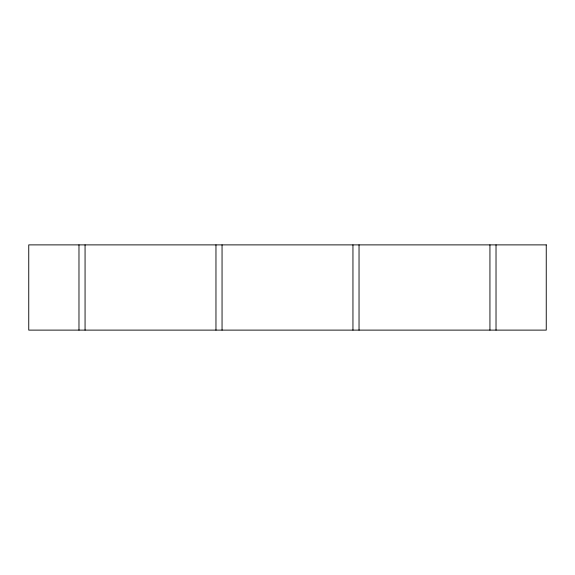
<?xml version="1.0" encoding="UTF-8"?>
<svg xmlns="http://www.w3.org/2000/svg" width="575" height="575" viewBox="0 0 575 575"><rect width="100%" height="100%" fill="white"/><g stroke="black" fill="none" stroke-linecap="round" stroke-linejoin="round"><path stroke-width="0.86" d="M496.024 244.885L496.024 330.115M489.936 244.885L489.936 330.115M359.037 244.885L359.037 330.115M352.949 244.885L352.949 330.115M222.051 244.885L222.051 330.115M215.963 244.885L215.963 330.115M85.064 244.885L85.064 330.115M78.976 244.885L78.976 330.115M546.25 244.885L28.75 244.885L28.75 330.115L546.25 330.115L546.25 244.885"/></g></svg>
